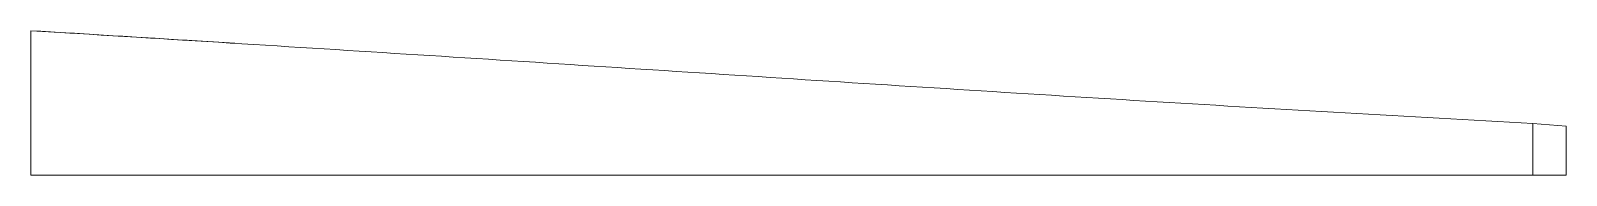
# Model space of a CAD drawing. Header units: inches. Extents: x -0.51 to 6.94, y 0 to 0.7.
import ezdxf

# ---------------------------------------------------------------- set-up
doc = ezdxf.new("R2010")
doc.units = ezdxf.units.IN
doc.header["$MEASUREMENT"] = 0

msp = doc.modelspace()

# ---------------------------------------------------------------- linework, layer by layer
at = {"color": 7, "linetype": 'Continuous', "lineweight": 15}
for p, q in [((-0.505, 0.7002), (-0.4566, 0.6973)), ((-0.505, 0.7002), (-0.505, 0)), ((6.7751, 0.2509), (6.7751, 0)), ((6.7751, 0.2509), (6.9367, 0.2371)), ((6.9367, 0.2371), (6.9367, 0)), ((-0.505, 0), (6.9367, 0))]:
    msp.add_line(p, q, dxfattribs=at)
for points, knots in [([(-0.505, 0.7002), (0.1017, 0.6634), (0.7083, 0.6255), (1.9216, 0.5485), (2.5281, 0.5093), (3.7413, 0.4314), (4.3479, 0.3927), (5.5613, 0.3192), (6.1682, 0.2843), (6.7751, 0.2509)], [0, 0, 0, 0, 0.25, 0.25, 0.5, 0.5, 0.75, 0.75, 1, 1, 1, 1]), ([(0.4846, 0.6393), (0.415, 0.6436), (0.2264, 0.6554), (-0.0873, 0.6749), (-0.3315, 0.6901), (-0.4566, 0.6979)], [0, 0, 0, 0, 0.221789, 0.601223, 1, 1, 1, 1])]:
    msp.add_open_spline(points, degree=3, knots=knots, dxfattribs=at)

doc.saveas('drawing.dxf')
